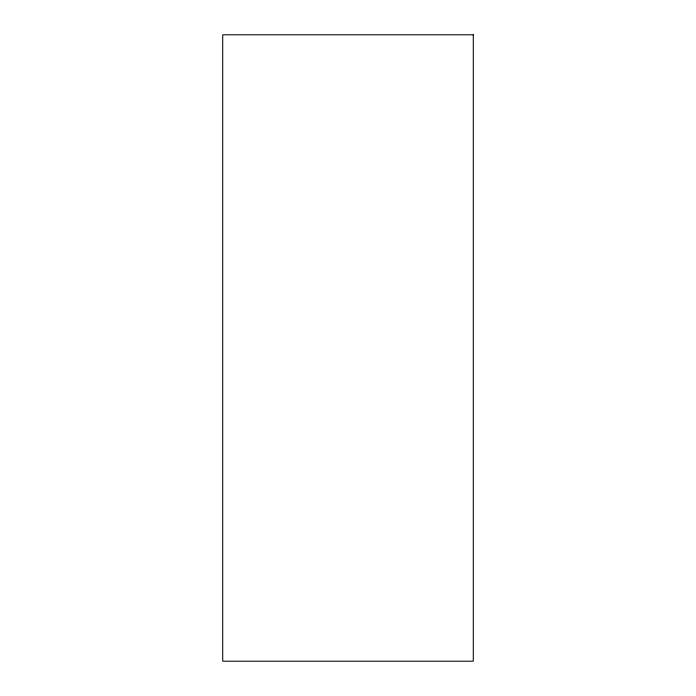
<?xml version="1.0" encoding="UTF-8"?>
<svg xmlns="http://www.w3.org/2000/svg" width="696" height="696" viewBox="0 0 696 696"><rect width="100%" height="100%" fill="white"/><g stroke="black" fill="none" stroke-linecap="round" stroke-linejoin="round"><path stroke-width="1.04" d="M473.28 34.8L222.72 34.8L222.72 661.2L473.28 661.2L473.28 34.8"/></g></svg>
